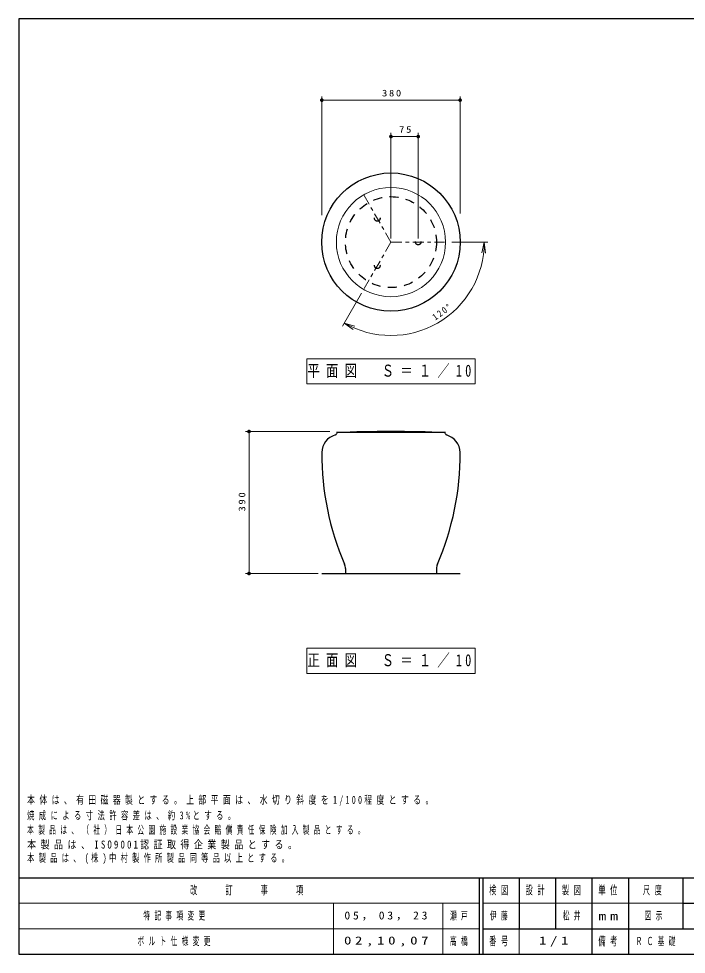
# Model space of a CAD drawing. Units: millimetres on the paper, scale 1:10. Extents: x -365 to 12, y -47 to 257.
# Drawn here: x -365 to -181.6, y 0 to 257 of the extents above; entities that cross this region are included whole.
import ezdxf

# ---------------------------------------------------------------- set-up
doc = ezdxf.new("R2010")
doc.units = ezdxf.units.MM
doc.linetypes.add('USER1', pattern=[4.5, 2.5, -2])
doc.linetypes.add('USER2', pattern=[6, 3, -1, 1, -1])
doc.layers.add('LY_1', color=7, linetype='Continuous', lineweight=25)
doc.layers.add('LY_2', color=7, linetype='Continuous', lineweight=13)
doc.styles.add('ＭＳ ゴシック', font='')
doc.styles.get('ＭＳ ゴシック').set_extended_font_data('MS Gothic')

# ---------------------------------------------------------------- blocks, each defined once
blk = doc.blocks.new('filled_dot')
at = {"color": 0, "linetype": 'Continuous', "lineweight": -2, "const_width": 1.25}
blk.add_lwpolyline([(-0.625, 0, 1), (0.625, 0, 1)], format="xyb", close=True, dxfattribs=at)
blk = doc.blocks.new('open_arrow')
at = {"color": 0, "linetype": 'Continuous', "lineweight": -2}
blk.add_lwpolyline([(7.5, 1.25), (0, 0), (7.5, -1.25)], dxfattribs=at)

msp = doc.modelspace()

# ---------------------------------------------------------------- linework, layer by layer
at = {"layer": 'LY_1', "lineweight": 13}
for p, q in [((-281.722, 203.051), (-281.722, 235.627)), ((-281.722, 234.627), (-243.722, 234.627)), ((-243.722, 203.509), (-243.722, 235.627)), ((-262.722, 196.627), (-262.722, 225.627)), ((-262.722, 224.627), (-255.222, 224.627)), ((-255.222, 196.627), (-255.222, 225.627)), ((-245.985, 195.627), (-236.071, 195.627)), ((-270.824, 181.593), (-276.047, 172.546)), ((-239.622, 163.592), (-285.822, 163.592)), ((-285.822, 163.592), (-285.822, 156.662)), ((-239.622, 156.662), (-239.622, 163.592)), ((-285.822, 156.662), (-239.622, 156.662)), ((-279.508, 143.599), (-302.722, 143.599)), ((-301.722, 104.599), (-301.722, 143.599)), ((-282.722, 104.599), (-302.722, 104.599)), ((-239.622, 84.064), (-285.822, 84.064)), ((-285.822, 84.064), (-285.822, 77.134)), ((-239.622, 77.134), (-239.622, 84.064)), ((-285.822, 77.134), (-239.622, 77.134))]:
    msp.add_line(p, q, dxfattribs=at)
at = {"layer": 'LY_1', "linetype": 'USER2', "lineweight": 13}
for q in [(-270.097, 208.401), (-270.097, 182.853), (-247.972, 195.627)]:
    msp.add_line((-262.722, 195.627), q, dxfattribs=at)
at = {"layer": 'LY_1', "color": 3}
for p, q in [((-247.722, 143.299), (-277.722, 143.299)), ((-277.722, 143.011), (-277.722, 142.939)), ((-247.722, 143.011), (-247.722, 142.939)), ((-275.222, 105.972), (-275.222, 104.599)), ((-250.222, 105.972), (-250.222, 104.599)), ((-281.722, 104.599), (-243.722, 104.599))]:
    msp.add_line(p, q, dxfattribs=at)
msp.add_circle((-262.722, 195.627), 19, dxfattribs=at)
at = {"layer": 'LY_1', "lineweight": 13}
msp.add_circle((-262.722, 195.627), 15, dxfattribs=at)
at = {"layer": 'LY_1', "color": 3, "linetype": 'USER1'}
for centre, radius in [((-262.722, 195.627), 12.5), ((-266.472, 202.122), 0.75), ((-255.222, 195.627), 0.75), ((-266.472, 189.132), 0.75)]:
    msp.add_circle(centre, radius, dxfattribs=at)
at = {"layer": 'LY_1', "lineweight": 13}
msp.add_arc((-262.722, 195.627), 25.651, 239.99996, 0, dxfattribs=at)
at = {"layer": 'LY_1', "color": 3}
for centre, radius, start, end in [((-276.722, 137.8), 5, 104.19856, 179.99996), ((-278.022, 142.939), 0.3, 284.19862, 359.99999), ((-262.722, -231.552), 375.151, 87.70852, 92.2915), ((-277.422, 143.011), 0.3, 92.24759, 179.99996), ((-248.022, 143.011), 0.3, 0, 87.75237), ((-247.422, 142.939), 0.3, 179.99998, 255.80135), ((-248.722, 137.8), 5, 0, 75.80141), ((-205.723, 137.356), 76, 179.641, 203.40727), ((-319.721, 137.356), 76, 336.59269, 0.35897), ((-278.222, 105.972), 3, 0, 23.40722), ((-247.222, 105.972), 3, 156.59274, 179.99996)]:
    msp.add_arc(centre, radius, start, end, dxfattribs=at)
at = {"layer": 'LY_2', "color": 20, "lineweight": 25}
for p, q in [((0, 257), (-365, 257)), ((-365, 257), (-365, 0)), ((-365, 21), (0, 21)), ((-365, 0), (0, 0))]:
    msp.add_line(p, q, dxfattribs=at)
at = {"layer": 'LY_2', "color": 3, "lineweight": 25}
for p, q in [((-238.5, 21), (-238.5, 0)), ((-237.5, 21), (-237.5, 0)), ((-227.5, 21), (-227.5, 7)), ((-217.5, 21), (-217.5, 7)), ((-207.5, 21), (-207.5, 0)), ((-197.5, 21), (-197.5, 7)), ((-182.5, 21), (-182.5, 7)), ((-182.5, 14), (-70, 14)), ((-237.5, 7), (0, 7)), ((-197.5, 7), (-197.5, 0))]:
    msp.add_line(p, q, dxfattribs=at)
at = {"layer": 'LY_2'}
for p, q in [((-365, 14), (-238.5, 14)), ((-278.5, 14), (-278.5, 0)), ((-248.5, 14), (-248.5, 0)), ((-237.5, 14), (-182.5, 14)), ((-365, 7), (-238.5, 7)), ((-227.5, 7), (-227.5, 0))]:
    msp.add_line(p, q, dxfattribs=at)

# ---------------------------------------------------------------- block references
at = {"layer": 'LY_1', "lineweight": 13, "xscale": 0.4, "yscale": 0.4}
for p in [(-281.722, 234.627), (-262.722, 224.627)]:
    msp.add_blockref('filled_dot', p, dxfattribs=at)
for name, p, rotation in [('filled_dot', (-243.722, 234.627), 180), ('filled_dot', (-255.222, 224.627), 180), ('open_arrow', (-237.071, 195.627), 266.6), ('open_arrow', (-275.547, 173.412), 333.4), ('filled_dot', (-301.722, 143.599), 270), ('filled_dot', (-301.722, 104.599), 90)]:
    msp.add_blockref(name, p, dxfattribs=dict(at, rotation=rotation))

# ---------------------------------------------------------------- texts
at = {"layer": 'LY_1', "style": 'ＭＳ ゴシック'}
for s, insert, char_height, attachment_point in [('\\T1.33;\\W1.15;380', (-262.307, 235.627), 1.833, 8), ('\\T1.34;\\W1.15;75', (-258.555, 225.627), 1.833, 8), ('\\T1.51;\\W0.75;平面図\u3000Ｓ＝１／10', (-262.722, 160.127), 3.299, 5), ('\\T1.51;\\W0.75;正面図\u3000Ｓ＝１／10', (-262.722, 80.599), 3.299, 5), ('\\T1.56;\\W0.7;本体は、有田磁器製とする。上部平面は、水切り斜度を1/100程度とする。', (-362.682, 40.796), 2.199, 7), ('\\T1.61;\\W0.65;焼成による寸法許容差は、約3%とする。', (-362.682, 36.796), 2.199, 7), ('\\T1.64;\\W0.6;本製品は、（社）日本公園施設業協会賠償責任保険加入製品とする。', (-362.682, 32.796), 2.199, 7), ('\\T1.5;\\W0.8;本製品は、ISO9001認証取得企業製品とする。', (-362.682, 28.796), 2.199, 7), ('\\T1.58;\\W0.65;本製品は、(株)中村製作所製品同等品以上とする。', (-362.682, 24.796), 2.199, 7), ('\\T1.64;\\W0.6;特記事項変更', (-330.75, 10.5), 2.199, 4), ('\\T1.5;\\W1.05;05，03，23', (-275.5, 10.5), 2.199, 4), ('\\T1.64;\\W0.6;瀬戸', (-246.5, 10.5), 2.199, 4), ('\\T1.64;\\W0.6;伊藤', (-232.5, 10.5), 2.199, 5), ('\\T1.64;\\W0.6;松井', (-212.5, 10.5), 2.199, 5), ('\\T1.64;\\W0.6;図示', (-190, 10.5), 2.199, 5), ('\\T1.64;\\W0.6;ボルト仕様変更', (-321.75, 3.5), 2.199, 5), ('\\T1.5;\\W1.35;02,10,07', (-263.5, 3.5), 2.199, 5), ('\\T1.64;\\W0.6;高橋', (-243.5, 3.5), 2.199, 5), ('\\T1.5;\\W1.35;1/1', (-217.5, 3.5), 2.199, 5), ('\\T1.64;\\W0.6;ＲＣ基礎', (-195.5, 3.5), 2.199, 4)]:
    msp.add_mtext(s, dxfattribs=dict(at, insert=insert, char_height=char_height, attachment_point=attachment_point))
at = {"layer": 'LY_1', "char_height": 1.833, "attachment_point": 8, "style": 'ＭＳ ゴシック'}
for s, insert, rotation in [('\\T1.33;\\W0.95;120°', (-248.157, 175.738), 36.215), ('\\T1.33;\\W1.15;390', (-302.722, 124.515), 90)]:
    msp.add_mtext(s, dxfattribs=dict(at, insert=insert, rotation=rotation))
at = {"layer": 'LY_2', "char_height": 2.346, "attachment_point": 5, "style": 'ＭＳ ゴシック'}
for s, insert in [('\\T1.64;\\W0.6;改\u3000\u3000訂\u3000\u3000事\u3000\u3000項', (-301.75, 17.5)), ('\\T1.64;\\W0.6;検図', (-232.5, 17.5)), ('\\T1.64;\\W0.6;設計', (-222.5, 17.5)), ('\\T1.64;\\W0.6;製図', (-212.5, 17.5)), ('\\T1.64;\\W0.6;単位', (-202.5, 17.5)), ('\\T1.64;\\W0.6;尺度', (-190.25, 17.5)), ('\\T1.5;\\W1.35;mm', (-202.5, 10.5)), ('\\T1.64;\\W0.6;備考', (-202.5, 3.5)), ('\\T1.64;\\W0.6;番号', (-232.5, 3.5))]:
    msp.add_mtext(s, dxfattribs=dict(at, insert=insert))

doc.saveas('drawing.dxf')
